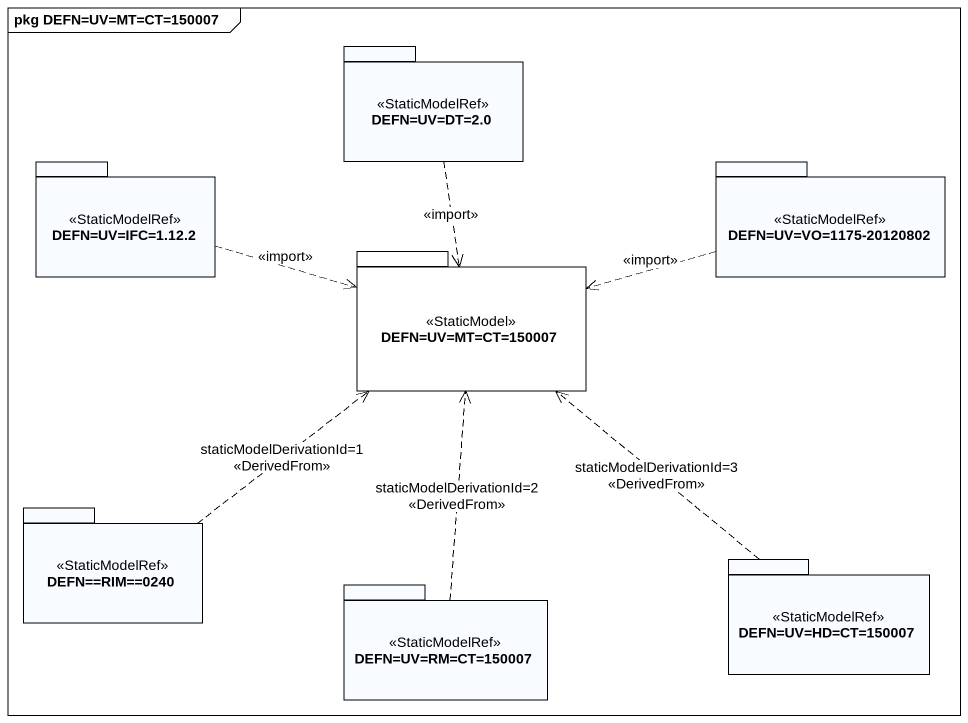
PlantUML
@startuml
mainframe pkg DEFN=UV=MT=CT=150007
package "DEFN=UV=DT=2.0" as DEFN_UV_DT_2_0 <<StaticModelRef>> {
}
package "DEFN=UV=IFC=1.12.2" as DEFN_UV_IFC_1_12_2 <<StaticModelRef>> {
}
package "DEFN=UV=VO=1175-20120802" as DEFN_UV_VO_1175_20120802 <<StaticModelRef>> {
}
package "DEFN=UV=MT=CT=150007" as DEFN_UV_MT_CT_150007 <<StaticModel>> #FFFFFF {
}
package "DEFN==RIM==0240" as DEFN_RIM_0240 <<StaticModelRef>> {
}
package "DEFN=UV=HD=CT=150007" as DEFN_UV_HD_CT_150007 <<StaticModelRef>> {
}
package "DEFN=UV=RM=CT=150007" as DEFN_UV_RM_CT_150007 <<StaticModelRef>> {
}
DEFN_UV_DT_2_0 ..> DEFN_UV_MT_CT_150007 : <<import>>
DEFN_UV_IFC_1_12_2 .right.> DEFN_UV_MT_CT_150007 : <<import>>
DEFN_UV_VO_1175_20120802 .left.> DEFN_UV_MT_CT_150007 : <<import>>
DEFN_RIM_0240 .up.> DEFN_UV_MT_CT_150007 : staticModelDerivationId=1\n<<DerivedFrom>>
DEFN_UV_HD_CT_150007 .up.> DEFN_UV_MT_CT_150007 : staticModelDerivationId=3\n<<DerivedFrom>>
DEFN_UV_RM_CT_150007 .up.> DEFN_UV_MT_CT_150007 : staticModelDerivationId=2\n<<DerivedFrom>>
@enduml
